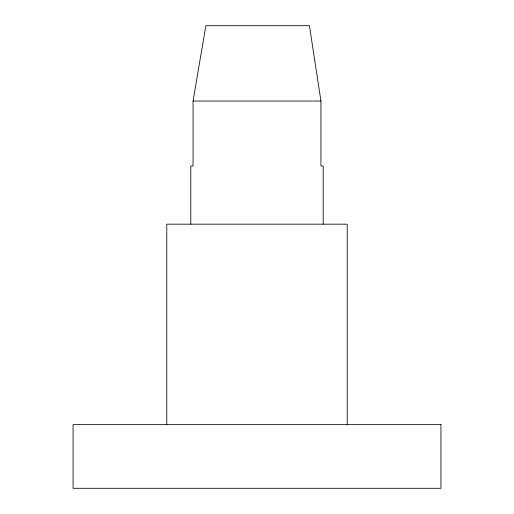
<?xml version="1.0" encoding="UTF-8"?>
<svg xmlns="http://www.w3.org/2000/svg" width="514" height="514" viewBox="0 0 514 514"><rect width="100%" height="100%" fill="white"/><g stroke="black" fill="none" stroke-linecap="round" stroke-linejoin="round"><path stroke-width="0.77" d="M190.803 224.175L190.803 166.035L193.058 166.035L193.058 101.052L205.844 25.7L309.434 25.7L320.942 101.052L320.942 166.035L323.197 166.035L323.197 224.175M193.058 101.052L320.942 101.052M347.213 424.648L347.213 224.175L166.787 224.175L166.787 424.648M440.935 424.648L73.065 424.648L73.065 488.3L440.935 488.3L440.935 424.648"/></g></svg>
